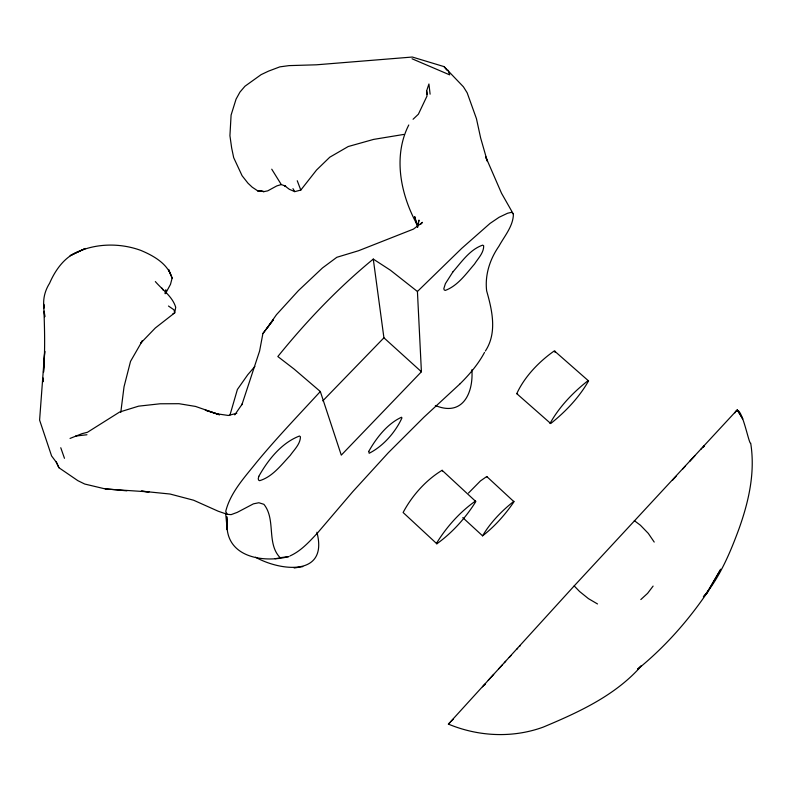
<?xml version="1.0" encoding="UTF-8"?>
<svg xmlns="http://www.w3.org/2000/svg" width="792" height="792" viewBox="0 0 792 792"><rect width="100%" height="100%" fill="white"/><g stroke="black" fill="none" stroke-linecap="round" stroke-linejoin="round"><path stroke-width="1.19" d="M487.189 161.004L485.694 156.806L501.514 193.228L513.404 214.157C513.216 226.225 504.474 236.065 498.92 246.233C489.882 259.241 484.773 274.963 486.644 290.862C492.139 310.177 497.386 332.719 485.387 351.024M550.014 423.492C559.083 407.029 573.131 392.327 587.991 380.724L588.545 380.912C579.279 397.297 565.468 411.81 550.717 423.532L516.77 393.664C524.482 376.745 539.065 361.558 554.36 350.876L588.545 380.912M554.984 352.301L555.043 351.183M43.164 378.289L42.966 381.843L43.174 378.17M43.491 372.359C45.322 349.688 44.609 326.947 43.679 304.247C43.382 296.782 45.599 289.565 49.579 283.279C55.212 270.24 64.31 257.192 77.943 251.727C97.495 243.144 120.78 243.085 140.748 250.371C153.678 255.776 168.003 263.815 172.102 278.16L170.498 284.348L165.577 293.436M43.53 372.052L43.956 364.716M44.095 362.271L44.728 351.262L39.6 420.097L51.589 455.945L56.608 462.627L58.915 467.716L77.824 480.645L84.714 484.031L105.663 489.02L149.035 491.911L141.382 491.129L170.052 494.03L193.624 500.227L218.186 511.216L227.245 514.335L231.155 514.622L237.263 512.355L253.44 503.841L258.875 502.742L263.894 504.316C276.161 519.433 266.26 543.51 280.17 557.707L288.892 556.548M471.883 369.745C473.557 392.812 462.795 417.018 435.333 405.494M120.78 412.365L124.037 386.773L130.531 361.37L142.382 340.768L140.818 343.015L155.321 327.987L174.705 312.86L175.715 307.276C172.468 296.535 162.39 289.793 155.341 281.576M165.181 293.743L165.894 289.842L165.261 293.248M417.632 227.423L418.988 220.077L417.354 226.571M262.894 333.551L273.468 319.631L262.894 333.551L259.608 350.995L241.906 404.722L242.352 403.88L234.739 414.869M230.007 414.939L237.392 389.466L247.797 374.685L254.875 366.458M413.068 119.255L418.384 114.216L426.987 96.089L426.65 90.823L428.927 84.001L430.106 94.169M408.771 124.987C392.882 156.212 400.564 194.159 416.691 223.839L414.701 216.632L417.443 227.096M703.435 596.93C719.878 577.14 730.036 553.083 738.877 529.135C748.737 501.593 755.39 472.507 750.697 443.193C748.846 445.144 740.876 399.643 734.936 412.82M484.496 352.46C478.14 364.34 469.349 374.626 459.805 384.051M266.746 328.512L276.438 314.721L298.465 290.575L322.463 267.963L336.828 257.291L358.528 250.737L413.444 229.106L422.463 222.344L420.849 224.176M641.233 666.052C615.424 695.495 578.556 712.325 543.094 727.165C512.464 738.293 478.328 736.58 448.391 724.106L574.19 585.912L737.421 409.692M452.955 271.824L445.391 283.655L443.827 288.644L444.203 289.951L445.322 290.417C457.786 285.754 466.052 273.834 474.497 264.082C478.041 258.44 483.912 252.796 483.674 245.767L482.684 245.134C469.903 249.5 461.568 261.974 452.975 271.814M653.103 586.09L647.579 593.366L640.827 599.544M271.745 169.191L281.289 184.556L285.704 186.16L284.318 185.486L289.288 189.258L294.753 191.644L300.802 190.07L316.562 170.013L329.789 157.192L348.223 146.53L373.596 139.402L403.791 134.432M703.405 596.782L708.038 591.386L720.779 569.181L706.523 593.376L708.038 591.386C688.406 620.482 664.785 647.222 637.491 669.339L640.976 665.983M317.543 532.947L352.856 491.575L388.327 452.727L423.997 417.146L459.687 384.16M482.486 686.793L484.753 684.238M703.266 447.292L704.504 445.896M672.477 480.308L676.111 476.289M488.258 680.338L490.555 677.813M490.901 677.417L493.663 674.388M682.724 469.012L685.347 466.142M498.792 668.785L502.554 664.686M689.614 461.488L690.911 460.083M468.508 493.04L480.447 480.922L486.763 476.527L513.998 501.742C505.355 514.444 494.752 526.482 482.575 535.837L462.785 517.641M691.337 459.608L694.822 455.836M504.375 662.706L505.652 661.32M320.324 391.515L341.283 455.133L421.413 371.765L417.424 291.486L390.397 270.201L373.279 259.083C338.075 287.971 306.464 321.146 277.834 356.539L294.079 369.042L320.324 391.515C298.851 414.879 276.814 437.768 256.618 462.261C244.738 477.19 230.393 492.456 225.74 511.365L227.245 514.335M509.256 657.429L511.078 655.469M701.019 449.163L701.811 448.312M517.087 649.034L517.651 648.42M703.058 446.995L704.246 445.728M484.645 684.912L485.189 684.328M519.473 646.5L520.057 645.896M317.414 533.095C309.266 541.758 301.059 550.994 289.981 555.934M451.034 721.502L453.42 719.027M322.78 400.891L383.922 337.808L373.279 259.083M417.424 291.486L461.736 248.351L490.03 223.423L499.138 217.255L507.553 213.256L511.652 212.276L513.404 214.157M448.391 724.106L450.242 722.334M172.933 313.78L174.705 312.86L173.993 309.84L168.468 306.019M70.043 438.431L81.982 433.67L87.466 432.274L119.651 412.018L138.62 406.157L160.083 403.781L178.982 403.702L195.535 406.435L219.414 414.731M255.509 557.212C280.942 571.369 328.611 576.695 316.899 532.244M436.857 543.797C452.311 532.739 465.795 517.691 475.834 501.544L442.114 470.309C425.987 479.982 411.88 495.851 403.118 512.513L436.857 543.797L436.461 543.401C446.351 527.145 460.013 511.86 475.586 500.98M513.919 501.287C501.89 510.672 490.169 522.859 482.575 535.837M281.289 184.556L276.794 185.912L267.736 190.852L263.983 191.595L257.519 190.714L252.212 187.189L247.985 183.209L242.095 175.735L233.69 157.677L231.66 147.965L229.928 135.699L231.096 115.048L236.065 99.139L239.936 92.11L244.956 86.229L261.122 74.636L268.498 71.141L279.843 66.865L289.04 65.617L316.434 64.805L412.315 57.034L444.065 66.617L463.409 86.793L467.181 92.832L476.447 118.671L480.635 137.937L487.228 160.905M236.788 413.305L228.324 415.463L216.939 413.81L205.316 410.147L219.394 414.751M294.149 567.993L302.821 566.607M226.987 526.076C227.789 557.905 264.33 562.855 288.605 556.627M275.042 558.697L279.546 558.043M75.626 436.065L86.971 434.749M105.257 488.793L126.859 490.842M516.77 393.664L517.592 393.812M412.058 58.786L449.698 74.874L448.133 70.26M597.514 603.959L588.416 598.623L579.546 591.466L574.19 585.912M634.303 520.621L640.431 525.254L648.292 533.382L654.212 542.065M383.922 337.808L421.413 371.765M444.065 66.617L446.777 70.023M292.951 188.615L294.753 191.644M161.994 288.149L163.053 290.011M442.114 470.309L442.481 470.983M300.802 190.07L297.248 180.744M56.133 461.815L58.915 467.716M170.577 274.388L168.518 269.419L172.102 278.16M60.766 447.737L64.469 458.301M486.763 476.527L486.932 477.061M426.65 90.823L427.284 94.466M225.631 513.196L227.165 528.927L227.007 525.235M44.223 311.226L44.728 316.78M44.303 311.632L44.718 316.553M226.997 526.809L227.165 528.927M226.898 523.71L226.631 516.622L227.126 529.62M226.631 516.622L226.898 522.779M368.735 451.43L369.171 453.272C383.259 446.143 395.406 432.264 401.95 417.928L401.514 417.236C387.337 423.75 376.329 437.927 368.735 451.43M258.806 476.348L258.261 478.606L258.548 480.071L259.627 480.685C272.507 476.843 281.299 464.894 290.209 455.44C294.149 449.757 300.386 444.094 300.435 436.798L299.505 436.006C281.645 442.768 267.993 459.865 258.806 476.348M76.715 252.48L70.122 255.697L85.397 248.47L76.715 252.48M263.983 191.595L257.519 190.714L263.983 191.595M737.332 409.989L742.738 418.889L737.283 409.929M43.986 307.94L43.679 304.247L43.916 307.89"/></g></svg>
